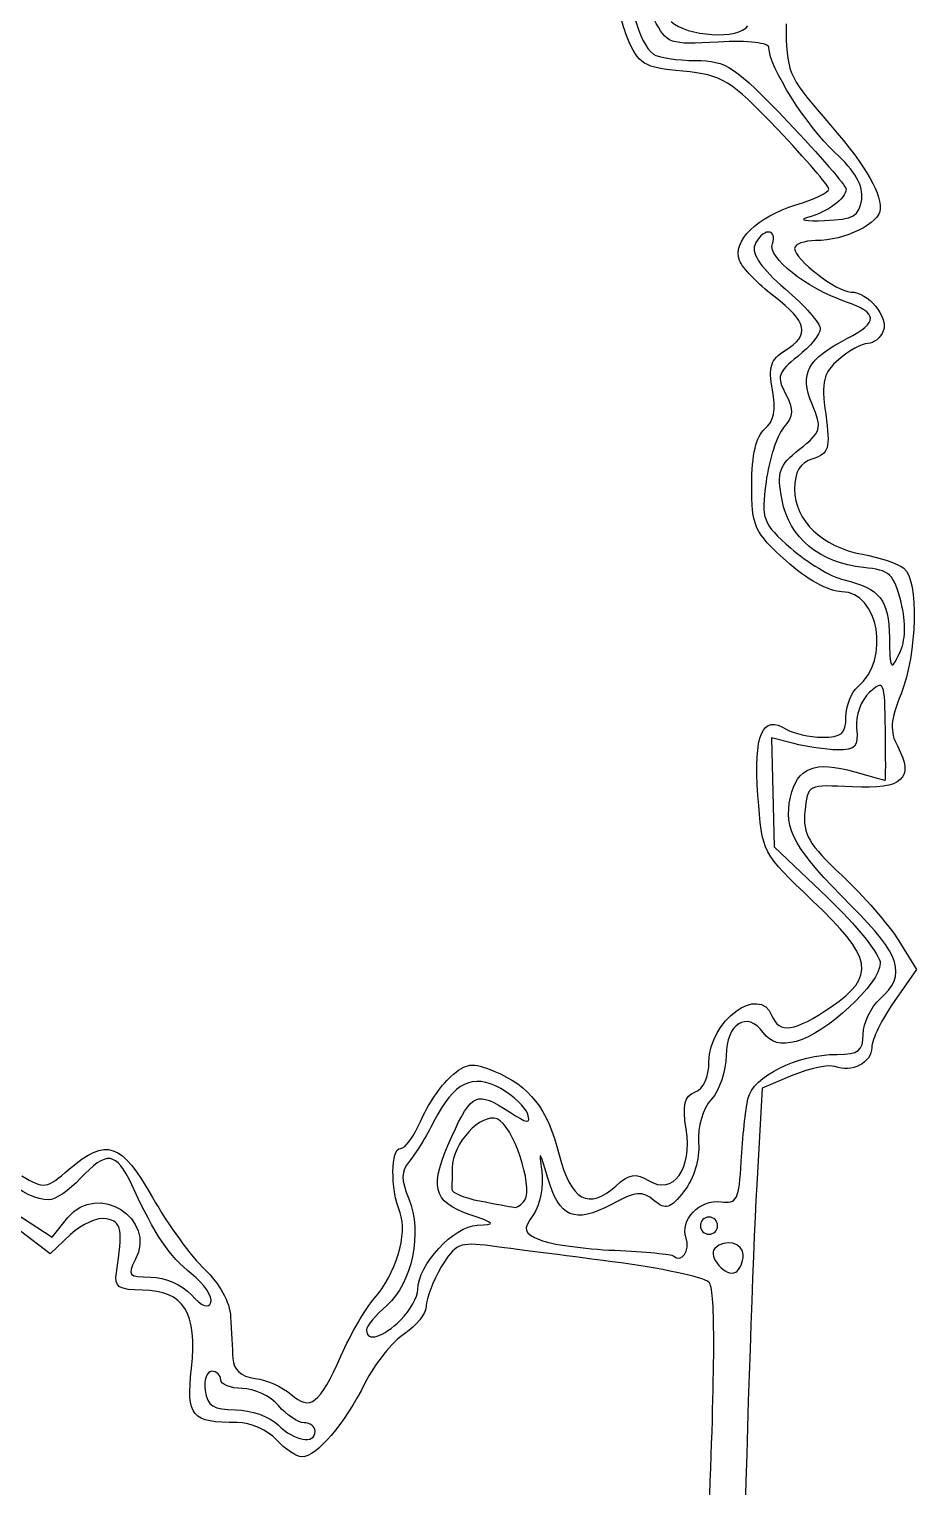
# Model space of a CAD drawing. Extents: x 10 to 184, y 190 to 292.
# Drawn here: x 135.57 to 141.24, y 208.19 to 217.48 of the extents above; entities that cross this region are included whole.
import ezdxf

# ---------------------------------------------------------------- set-up
doc = ezdxf.new("R2010")
doc.units = 0
doc.layers.add('Layer_1', color=7, linetype='CONTINUOUS')

msp = doc.modelspace()

# ---------------------------------------------------------------- linework, layer by layer
at = {"layer": 'Layer_1', "color": 7}
for points in [[(140.87369, 216.394911)], [(141.1244, 213.827981)], [(139.9551, 209.853751)], [(140.11887, 209.665861)], [(136.60209, 209.546331)]]:
    msp.add_lwpolyline(points, close=True, dxfattribs=at)
for points in [[(140.44126, 212.926251), (140.29964, 212.963451), (140.30764, 212.616291), (140.31564, 212.269131), (140.65399, 211.947171)], [(141.10989, 211.669641), (141.22247, 211.487481), (141.08013, 211.282091)], [(140.43541, 210.812921), (140.23905, 210.730921), (140.20515, 210.115201)], [(138.72637, 210.017251), (138.72598, 210.017141)], [(135.43224, 209.963021), (135.71355, 209.780741), (135.81431, 209.905181)], [(135.82988, 209.796681), (135.70006, 209.674711), (135.51084, 209.819041)], [(139.75546, 209.774431), (139.75554, 209.774311)], [(137.93568, 209.253321), (137.93517, 209.253451)], [(137.38924, 208.543681), (137.38924, 208.543581)]]:
    msp.add_lwpolyline(points, dxfattribs=at)
for points in [[(139.37912, 217.429241), (139.33532, 217.534051), (139.29952, 217.710171), (139.29952, 217.820601)], [(139.39624, 217.871001), (139.36984, 217.690921), (139.45154, 217.390461), (139.54569, 217.321251)], [(139.95901, 217.397691), (139.64606, 217.379991), (139.63228, 217.384991), (139.54947, 217.545111)], [(139.65874, 217.529501), (139.75514, 217.433101), (140.09356, 217.413171), (140.14766, 217.500701)], [(140.39185, 217.514891), (140.39185, 217.215641), (140.40715, 217.177461), (140.62893, 216.922981)], [(139.73431, 217.212181), (139.48075, 217.236581), (139.45239, 217.253881), (139.37912, 217.429241)], [(139.54569, 217.321251), (139.57569, 217.299151), (139.69723, 217.280751), (139.81572, 217.280351)], [(140.28276, 217.360591), (140.28281, 217.393891), (140.15373, 217.408691), (139.95901, 217.397691)], [(140.70247, 216.695141), (140.52257, 216.861681), (140.28255, 217.242231), (140.28276, 217.360591)], [(139.81572, 217.280351), (140.01134, 217.279591), (140.06536, 217.243651), (140.4026, 216.889981)], [(140.33709, 216.841821), (140.03541, 217.158861), (139.98838, 217.187771), (139.73431, 217.212181)], [(140.4026, 216.889981), (140.60688, 216.675731), (140.77403, 216.482211), (140.77403, 216.459921)], [(140.62893, 216.922981), (140.88571, 216.628351), (140.99237, 216.456021), (140.99237, 216.335751)], [(140.66431, 216.460331), (140.66431, 216.481031), (140.51706, 216.652691), (140.33709, 216.841821)], [(140.87366, 216.394881), (140.88596, 216.481681), (140.83336, 216.573931), (140.70247, 216.695141)], [(140.45483, 216.359961), (140.57004, 216.394461), (140.66431, 216.439661), (140.66431, 216.460331)], [(140.77403, 216.459921), (140.77403, 216.400921), (140.65414, 216.312991), (140.52836, 216.279681)], [(140.63754, 216.260181), (140.82035, 216.268181), (140.85881, 216.289981), (140.87369, 216.394911)], [(140.09451, 216.006751), (140.04761, 216.128851), (140.20796, 216.285991), (140.45483, 216.359961)], [(140.99237, 216.335751), (140.99237, 216.243751), (140.7666, 216.132321), (140.58035, 216.132321)], [(140.52836, 216.279681), (140.46836, 216.263781), (140.51746, 216.254981), (140.63754, 216.260181)], [(140.27915, 216.187311), (140.24915, 216.187311), (140.20995, 216.149311), (140.19215, 216.102811)], [(140.77155, 215.743231), (140.51771, 215.831731), (140.27181, 216.025771), (140.30475, 216.111611)], [(140.30475, 216.111611), (140.32075, 216.153211), (140.30875, 216.187311), (140.27915, 216.187311)], [(140.58035, 216.132321), (140.50675, 216.132321), (140.44644, 216.109521), (140.44644, 216.081721)], [(140.19215, 216.102811), (140.17085, 216.047411), (140.23715, 215.952101), (140.38494, 215.825591)], [(140.44644, 216.081721), (140.44644, 216.013421), (140.71642, 215.804791), (140.80476, 215.804791)], [(140.3142, 215.777701), (140.21172, 215.855901), (140.11286, 215.958941), (140.09451, 216.006751)], [(140.386, 215.432091), (140.54633, 215.532221), (140.52944, 215.613541), (140.3142, 215.777701)], [(140.38494, 215.825591), (140.5088, 215.719571), (140.61014, 215.604961), (140.61014, 215.570891)], [(140.78365, 215.509901), (140.98135, 215.612141), (140.9783, 215.671161), (140.77155, 215.743231)], [(140.80476, 215.804791), (140.91401, 215.804791), (141.04587, 215.647101), (141.0115, 215.557551)], [(140.61014, 215.570891), (140.61014, 215.536791), (140.54544, 215.457341), (140.46629, 215.394251)], [(141.0115, 215.557551), (140.9945, 215.513351), (140.9502, 215.477251), (140.913, 215.477251)], [(140.55755, 215.090751), (140.47675, 215.285751), (140.52575, 215.376541), (140.78365, 215.509901)], [(140.913, 215.477251), (140.8758, 215.477251), (140.79243, 215.431351), (140.72781, 215.375351)], [(140.3052, 215.180851), (140.278, 215.326011), (140.2935, 215.374301), (140.386, 215.432091)], [(140.46629, 215.394251), (140.33957, 215.293211), (140.33033, 215.264791), (140.38879, 215.155641)], [(140.72781, 215.375351), (140.62811, 215.288851), (140.61545, 215.236041), (140.64421, 215.026271)], [(140.256, 214.932301), (140.3144, 214.980801), (140.329, 215.054301), (140.3052, 215.180851)], [(140.38879, 215.155641), (140.44249, 215.055321), (140.44009, 215.014411), (140.37619, 214.940741)], [(140.47755, 214.802701), (140.61761, 214.914371), (140.62284, 214.933191), (140.55755, 215.090751)], [(140.64421, 215.026271), (140.67431, 214.806901), (140.66501, 214.774971), (140.56231, 214.742351)], [(140.173, 214.576241), (140.173, 214.766581), (140.201, 214.886691), (140.256, 214.932301)], [(140.37619, 214.940741), (140.33279, 214.890741), (140.28249, 214.734951), (140.26428, 214.594651)], [(140.36598, 214.479181), (140.33218, 214.659301), (140.34528, 214.697221), (140.47755, 214.802701)], [(140.56231, 214.742351), (140.47941, 214.716051), (140.4465, 214.660651), (140.4465, 214.547621)], [(140.39153, 214.091591), (140.18926, 214.274331), (140.173, 214.310391), (140.173, 214.576241)], [(140.26428, 214.594651), (140.23318, 214.354021), (140.24208, 214.330091), (140.42171, 214.172351)], [(140.4465, 214.547621), (140.4465, 214.348401), (140.62304, 214.179341), (140.87916, 214.133281)], [(140.88557, 214.048841), (140.60829, 214.075241), (140.41114, 214.238501), (140.36598, 214.479181)], [(140.42171, 214.172351), (140.52646, 214.080351), (140.67927, 213.989101), (140.76129, 213.969511)], [(140.74774, 213.894161), (140.66624, 213.894161), (140.52091, 213.974661), (140.39153, 214.091591)], [(140.87916, 214.133281), (140.9865, 214.113981), (141.10503, 214.073781), (141.14256, 214.044081)], [(141.12438, 213.828031), (141.07998, 214.007721), (141.05268, 214.032941), (140.88557, 214.048841)], [(141.14256, 214.044081), (141.23816, 213.968181), (141.22776, 213.501911), (141.12466, 213.244381)], [(140.85006, 213.289201), (141.0573, 213.461191), (140.98407, 213.894161), (140.74774, 213.894161)], [(140.76129, 213.969511), (140.99194, 213.914411), (141.0466, 213.844821), (141.0506, 213.601071)], [(141.1144, 213.500431), (141.1545, 213.583631), (141.1578, 213.692671), (141.1244, 213.827981)], [(141.0506, 213.601071), (141.0536, 213.396951), (141.0596, 213.387471), (141.1144, 213.500431)], [(141.02523, 213.016811), (141.02123, 213.323551), (141.01523, 213.336281), (140.92406, 213.253431)], [(140.77356, 213.095881), (140.77356, 213.167281), (140.80796, 213.254261), (140.85006, 213.289201)], [(140.92406, 213.253431), (140.86856, 213.203231), (140.83336, 213.105701), (140.84156, 213.024781)], [(141.12466, 213.244381), (141.05696, 213.075121), (141.05196, 213.004051), (141.10156, 212.911451)], [(140.21236, 212.596241), (140.18436, 212.983971), (140.24046, 213.115031), (140.39324, 213.018421)], [(140.62343, 212.966921), (140.74535, 212.966241), (140.77356, 212.990521), (140.77356, 213.095881)], [(140.39324, 213.018421), (140.43724, 212.990521), (140.54086, 212.967421), (140.62343, 212.966921)], [(140.84156, 213.024781), (140.85356, 212.906301), (140.83356, 212.884121), (140.71937, 212.886351)], [(141.02429, 212.692621), (141.02729, 212.692621), (141.02729, 212.838511), (141.02523, 213.016811)], [(140.71937, 212.886351), (140.64427, 212.888351), (140.51916, 212.905751), (140.44126, 212.926251)], [(141.10156, 212.911451), (141.21242, 212.704321), (141.13476, 212.633331), (140.81601, 212.650381)], [(140.41931, 212.584131), (140.46101, 212.774171), (140.57575, 212.819691), (140.82949, 212.746921)], [(140.82949, 212.746921), (140.93369, 212.717021), (141.02136, 212.692621), (141.02429, 212.692621)], [(140.56081, 211.925321), (140.24001, 212.228041), (140.23878, 212.230411), (140.21236, 212.596241)], [(140.8068, 211.893121), (140.44538, 212.254541), (140.37463, 212.380701), (140.41931, 212.584131)], [(140.81601, 212.650381), (140.52964, 212.665681), (140.52827, 212.664981), (140.51168, 212.494181)], [(140.51168, 212.494181), (140.49778, 212.350591), (140.53598, 212.284171), (140.74616, 212.087191)], [(140.74616, 212.087191), (140.8843, 211.957721), (141.04797, 211.769821), (141.10989, 211.669641)], [(140.65399, 211.947171), (140.84008, 211.770091), (140.99234, 211.580041), (140.99234, 211.524841)], [(140.679, 211.248411), (140.96609, 211.443491), (140.94532, 211.562491), (140.56081, 211.925321)], [(140.99238, 211.300471), (141.16257, 211.454491), (141.12479, 211.575121), (140.8068, 211.893121)], [(140.99234, 211.524841), (140.99234, 211.397881), (140.64425, 211.075281), (140.4564, 211.028131)], [(139.90008, 210.897391), (139.90008, 211.159421), (140.22348, 211.396341), (140.30197, 211.191811)], [(140.88319, 211.073631), (140.88319, 211.144031), (140.93229, 211.246121), (140.99238, 211.300471)], [(141.08013, 211.282091), (141.00183, 211.169131), (140.9378, 211.037661), (140.9378, 210.989941)], [(140.24645, 211.085131), (140.14385, 211.225441), (140.00967, 211.142131), (140.00967, 210.938091)], [(140.30197, 211.191811), (140.34677, 211.075071), (140.44585, 211.089941), (140.679, 211.248411)], [(140.4564, 211.028131), (140.35539, 211.002831), (140.29458, 211.019131), (140.24645, 211.085131)], [(140.71766, 210.945611), (140.85491, 210.945611), (140.88319, 210.967511), (140.88319, 211.073631)], [(140.00967, 210.938091), (140.00967, 210.841891), (139.96747, 210.716591), (139.91587, 210.659561)], [(140.14875, 210.662601), (140.18135, 210.806711), (140.46059, 210.945611), (140.71766, 210.945611)], [(140.9378, 210.989941), (140.9378, 210.892441), (140.81071, 210.826251), (140.70289, 210.867621)], [(138.57278, 210.727361), (138.39474, 210.827711), (138.27498, 210.769161), (138.14716, 210.519201)], [(138.25335, 210.803131), (138.35305, 210.891931), (138.39051, 210.896831), (138.52991, 210.839131)], [(138.52991, 210.839131), (138.75949, 210.744031), (138.87009, 210.601771), (138.94544, 210.304671)], [(139.81118, 210.705341), (139.86498, 210.725941), (139.90008, 210.801841), (139.90008, 210.897391)], [(140.70289, 210.867621), (140.66379, 210.882621), (140.5434, 210.857621), (140.43541, 210.812921)], [(138.06294, 210.522961), (138.10424, 210.620561), (138.18992, 210.746621), (138.25335, 210.803131)], [(138.74458, 210.565391), (138.72998, 210.609491), (138.65268, 210.682321), (138.57278, 210.727361)], [(138.26092, 210.423081), (138.38716, 210.700201), (138.42116, 210.714641), (138.62805, 210.579091)], [(139.75498, 210.469991), (139.72968, 210.625921), (139.74228, 210.678921), (139.81118, 210.705341)], [(139.91587, 210.659561), (139.86037, 210.598261), (139.82717, 210.484961), (139.83457, 210.382301)], [(140.10585, 210.263201), (140.11385, 210.413331), (140.13305, 210.593061), (140.14875, 210.662601)], [(138.55099, 210.534091), (138.44588, 210.574391), (138.26592, 210.379481), (138.26394, 210.223131)], [(138.62805, 210.579091), (138.74324, 210.503591), (138.76594, 210.500991), (138.74458, 210.565391)], [(137.93399, 210.345531), (137.96359, 210.345531), (138.02159, 210.425331), (138.06294, 210.522961)], [(138.14716, 210.519201), (138.09856, 210.424201), (138.02804, 210.309391), (137.99039, 210.264021)], [(138.72598, 210.017141), (138.78138, 210.106841), (138.64958, 210.496261), (138.55099, 210.534091)], [(139.5153, 210.141551), (139.67235, 210.043451), (139.79657, 210.213651), (139.75498, 210.469991)], [(135.82271, 210.213931), (136.05948, 210.417581), (136.15535, 210.384931), (136.35399, 210.032941)], [(138.37262, 209.925251), (138.13733, 210.005751), (138.11538, 210.103601), (138.26092, 210.423081)], [(139.83457, 210.382301), (139.84257, 210.278031), (139.80537, 210.155301), (139.74247, 210.074931)], [(135.6906, 210.017931), (135.54364, 210.018331), (135.26011, 210.233401), (135.26011, 210.344481)], [(136.22155, 210.113311), (136.12255, 210.326471), (136.05959, 210.334321), (135.89271, 210.154211)], [(137.93099, 209.936091), (137.86919, 210.093461), (137.87119, 210.345531), (137.93399, 210.345531)], [(137.99039, 210.264021), (137.93669, 210.199321), (137.93599, 210.147711), (137.98739, 210.024601)], [(138.87058, 210.163621), (138.82188, 210.332861), (138.81498, 210.340341), (138.83388, 210.203021)], [(138.94544, 210.304671), (139.01914, 210.013871), (139.13451, 209.950561), (139.30666, 210.106351)], [(139.97711, 210.005901), (140.07864, 209.992001), (140.0932, 210.021101), (140.10585, 210.263201)], [(135.51941, 210.171131), (135.66306, 210.086231), (135.67648, 210.088131), (135.82271, 210.213931)], [(138.26394, 210.223131), (138.26327, 210.170631), (138.26194, 210.109161), (138.26094, 210.086651)], [(138.83388, 210.203021), (138.84688, 210.108821), (138.82328, 209.984941), (138.78068, 209.924121)], [(139.2784, 209.989631), (139.04339, 209.863071), (138.94491, 209.905031), (138.87058, 210.163621)], [(139.30666, 210.106351), (139.39316, 210.184651), (139.43498, 210.191651), (139.5153, 210.141551)], [(135.89271, 210.154211), (135.82311, 210.079111), (135.73219, 210.017821), (135.6906, 210.017931)], [(135.81431, 209.905181), (136.00237, 210.137431), (136.38316, 209.898181), (136.2428, 209.635581)], [(136.60208, 209.546381), (136.45576, 209.663711), (136.37316, 209.786771), (136.22155, 210.113311)], [(138.26094, 210.086651), (138.25994, 210.064151), (138.33964, 210.030551), (138.43837, 210.011951)], [(139.54939, 210.014531), (139.47459, 210.076631), (139.43281, 210.072731), (139.2784, 209.989631)], [(139.74247, 210.074931), (139.65247, 209.959801), (139.62549, 209.951381), (139.54939, 210.014531)], [(140.20515, 210.115201), (140.15085, 209.128651), (140.07218, 206.064201), (140.09996, 206.019261)], [(136.35399, 210.032941), (136.45099, 209.861021), (136.60077, 209.654631), (136.68676, 209.574301)], [(137.98739, 210.024601), (138.07529, 209.812491), (138.00739, 209.485921), (137.84645, 209.345951)], [(138.43837, 210.011951), (138.53717, 209.993351), (138.63492, 209.974951), (138.65567, 209.971051)], [(138.65567, 209.971051), (138.67637, 209.967051), (138.70817, 209.987851), (138.72637, 210.017251)], [(139.75554, 209.774311), (139.71164, 209.888761), (139.84144, 210.024461), (139.97711, 210.005901)], [(136.06012, 209.898361), (136.00492, 209.909561), (135.90129, 209.863761), (135.82988, 209.796681)], [(136.12312, 209.553911), (136.16622, 209.827571), (136.15682, 209.878801), (136.06012, 209.898361)], [(137.76635, 209.389481), (137.9029, 209.541091), (137.98243, 209.805111), (137.93099, 209.936091)], [(138.42312, 209.857051), (138.54727, 209.860051), (138.54159, 209.867451), (138.37262, 209.925251)], [(138.78068, 209.924121), (138.71188, 209.825821), (138.71628, 209.809461), (138.82458, 209.763151)], [(139.9005, 209.908351), (139.8705, 209.908351), (139.8459, 209.883751), (139.8459, 209.853751)], [(139.9551, 209.853751), (139.9551, 209.883751), (139.9305, 209.908351), (139.9005, 209.908351)], [(138.04435, 209.446731), (138.04435, 209.602891), (138.27598, 209.853811), (138.42312, 209.857051)], [(139.8459, 209.853751), (139.8459, 209.823751), (139.8705, 209.799151), (139.9005, 209.799151)], [(139.9005, 209.799151), (139.9305, 209.799151), (139.9551, 209.823751), (139.9551, 209.853751)], [(138.50797, 209.724851), (138.30993, 209.750651), (138.2807, 209.738151), (138.19406, 209.590591)], [(139.28425, 209.624101), (138.9774, 209.663901), (138.62808, 209.709201), (138.50797, 209.724851)], [(138.82458, 209.763151), (138.89088, 209.734751), (139.10455, 209.704951), (139.29944, 209.696851)], [(139.67556, 209.660251), (139.72376, 209.612051), (139.7845, 209.698851), (139.75546, 209.774431)], [(139.93738, 209.708611), (139.88798, 209.659211), (140.01038, 209.520121), (140.07047, 209.557281)], [(140.11888, 209.665911), (140.11888, 209.746211), (140.00233, 209.773611), (139.93738, 209.708611)], [(136.2428, 209.635581), (136.1907, 209.538181), (136.2013, 209.526391), (136.3416, 209.526391)], [(139.9, 209.493951), (139.8682, 209.525751), (139.5911, 209.584351), (139.28425, 209.624101)], [(139.29944, 209.696851), (139.49432, 209.688851), (139.66357, 209.672251), (139.67556, 209.660251)], [(140.07047, 209.557281), (140.09707, 209.573781), (140.11887, 209.622581), (140.11887, 209.665861)], [(136.28906, 209.442941), (136.13704, 209.443941), (136.10885, 209.463241), (136.12312, 209.553911)], [(136.3416, 209.526391), (136.4314, 209.526391), (136.54282, 209.477791), (136.60144, 209.413021)], [(136.72574, 209.364721), (136.73764, 209.400521), (136.68204, 209.482241), (136.60209, 209.546331)], [(136.68676, 209.574301), (136.78066, 209.486601), (136.84635, 209.366071), (136.8512, 209.272721)], [(138.19406, 209.590591), (138.14156, 209.501091), (138.09856, 209.389251), (138.09856, 209.342021)], [(136.60196, 208.945511), (136.64156, 209.297831), (136.55196, 209.440361), (136.28906, 209.442941)], [(137.93517, 209.253451), (137.99517, 209.313551), (138.04435, 209.400481), (138.04435, 209.446731)], [(139.902, 208.048301), (139.9409, 209.022571), (139.9402, 209.453341), (139.9, 209.493951)], [(136.60144, 209.413021), (136.66774, 209.339821), (136.71173, 209.322721), (136.72574, 209.364721)], [(137.55398, 209.023241), (137.61638, 209.164241), (137.71192, 209.329051), (137.76635, 209.389481)], [(137.84645, 209.345951), (137.77545, 209.284151), (137.71731, 209.213531), (137.71731, 209.188921)], [(138.09856, 209.342021), (138.09856, 209.294821), (138.03576, 209.215001), (137.95894, 209.164681)], [(136.8512, 209.272721), (136.8552, 209.187221), (136.8618, 209.068061), (136.8649, 209.008011)], [(137.71731, 209.188921), (137.71731, 209.109821), (137.82341, 209.141121), (137.93568, 209.253321)], [(137.95894, 209.164681), (137.88214, 209.114381), (137.76882, 208.972541), (137.70711, 208.849511)], [(136.8649, 209.008011), (136.8689, 208.934911), (136.9155, 208.892671), (137.00694, 208.880201)], [(137.23552, 208.779311), (137.35769, 208.670191), (137.41838, 208.716711), (137.55398, 209.023241)], [(136.89352, 208.598541), (136.601, 208.598541), (136.56742, 208.638541), (136.60196, 208.945511)], [(136.73028, 208.925751), (136.69818, 208.925751), (136.67978, 208.870451), (136.68938, 208.802911)], [(136.78868, 208.871151), (136.78868, 208.901151), (136.76238, 208.925751), (136.73028, 208.925751)], [(136.92569, 208.816551), (136.85029, 208.816551), (136.78868, 208.841151), (136.78868, 208.871151)], [(137.00694, 208.880201), (137.08204, 208.870001), (137.18487, 208.824601), (137.23552, 208.779311)], [(136.68938, 208.802911), (136.70338, 208.704611), (136.74188, 208.680081), (136.8823, 208.680081)], [(137.1562, 208.707361), (137.1048, 208.767461), (137.00105, 208.816551), (136.92569, 208.816551)], [(137.70711, 208.849511), (137.57691, 208.589971), (137.39758, 208.380171), (137.30591, 208.380171)], [(136.8823, 208.680081), (136.9788, 208.680081), (137.10077, 208.637081), (137.15332, 208.584581)], [(137.31944, 208.598181), (137.28104, 208.598181), (137.20761, 208.647281), (137.1562, 208.707361)], [(137.14319, 208.489351), (137.08889, 208.549451), (136.97649, 208.598541), (136.89352, 208.598541)], [(137.15332, 208.584581), (137.25787, 208.480031), (137.38924, 208.457231), (137.38924, 208.543681)], [(137.38924, 208.543581), (137.38924, 208.573581), (137.35784, 208.598181), (137.31944, 208.598181)], [(137.30591, 208.380171), (137.27081, 208.380171), (137.19754, 208.429271), (137.14319, 208.489351)]]:
    msp.add_open_spline(points, degree=3, dxfattribs=at)

doc.saveas('drawing.dxf')
